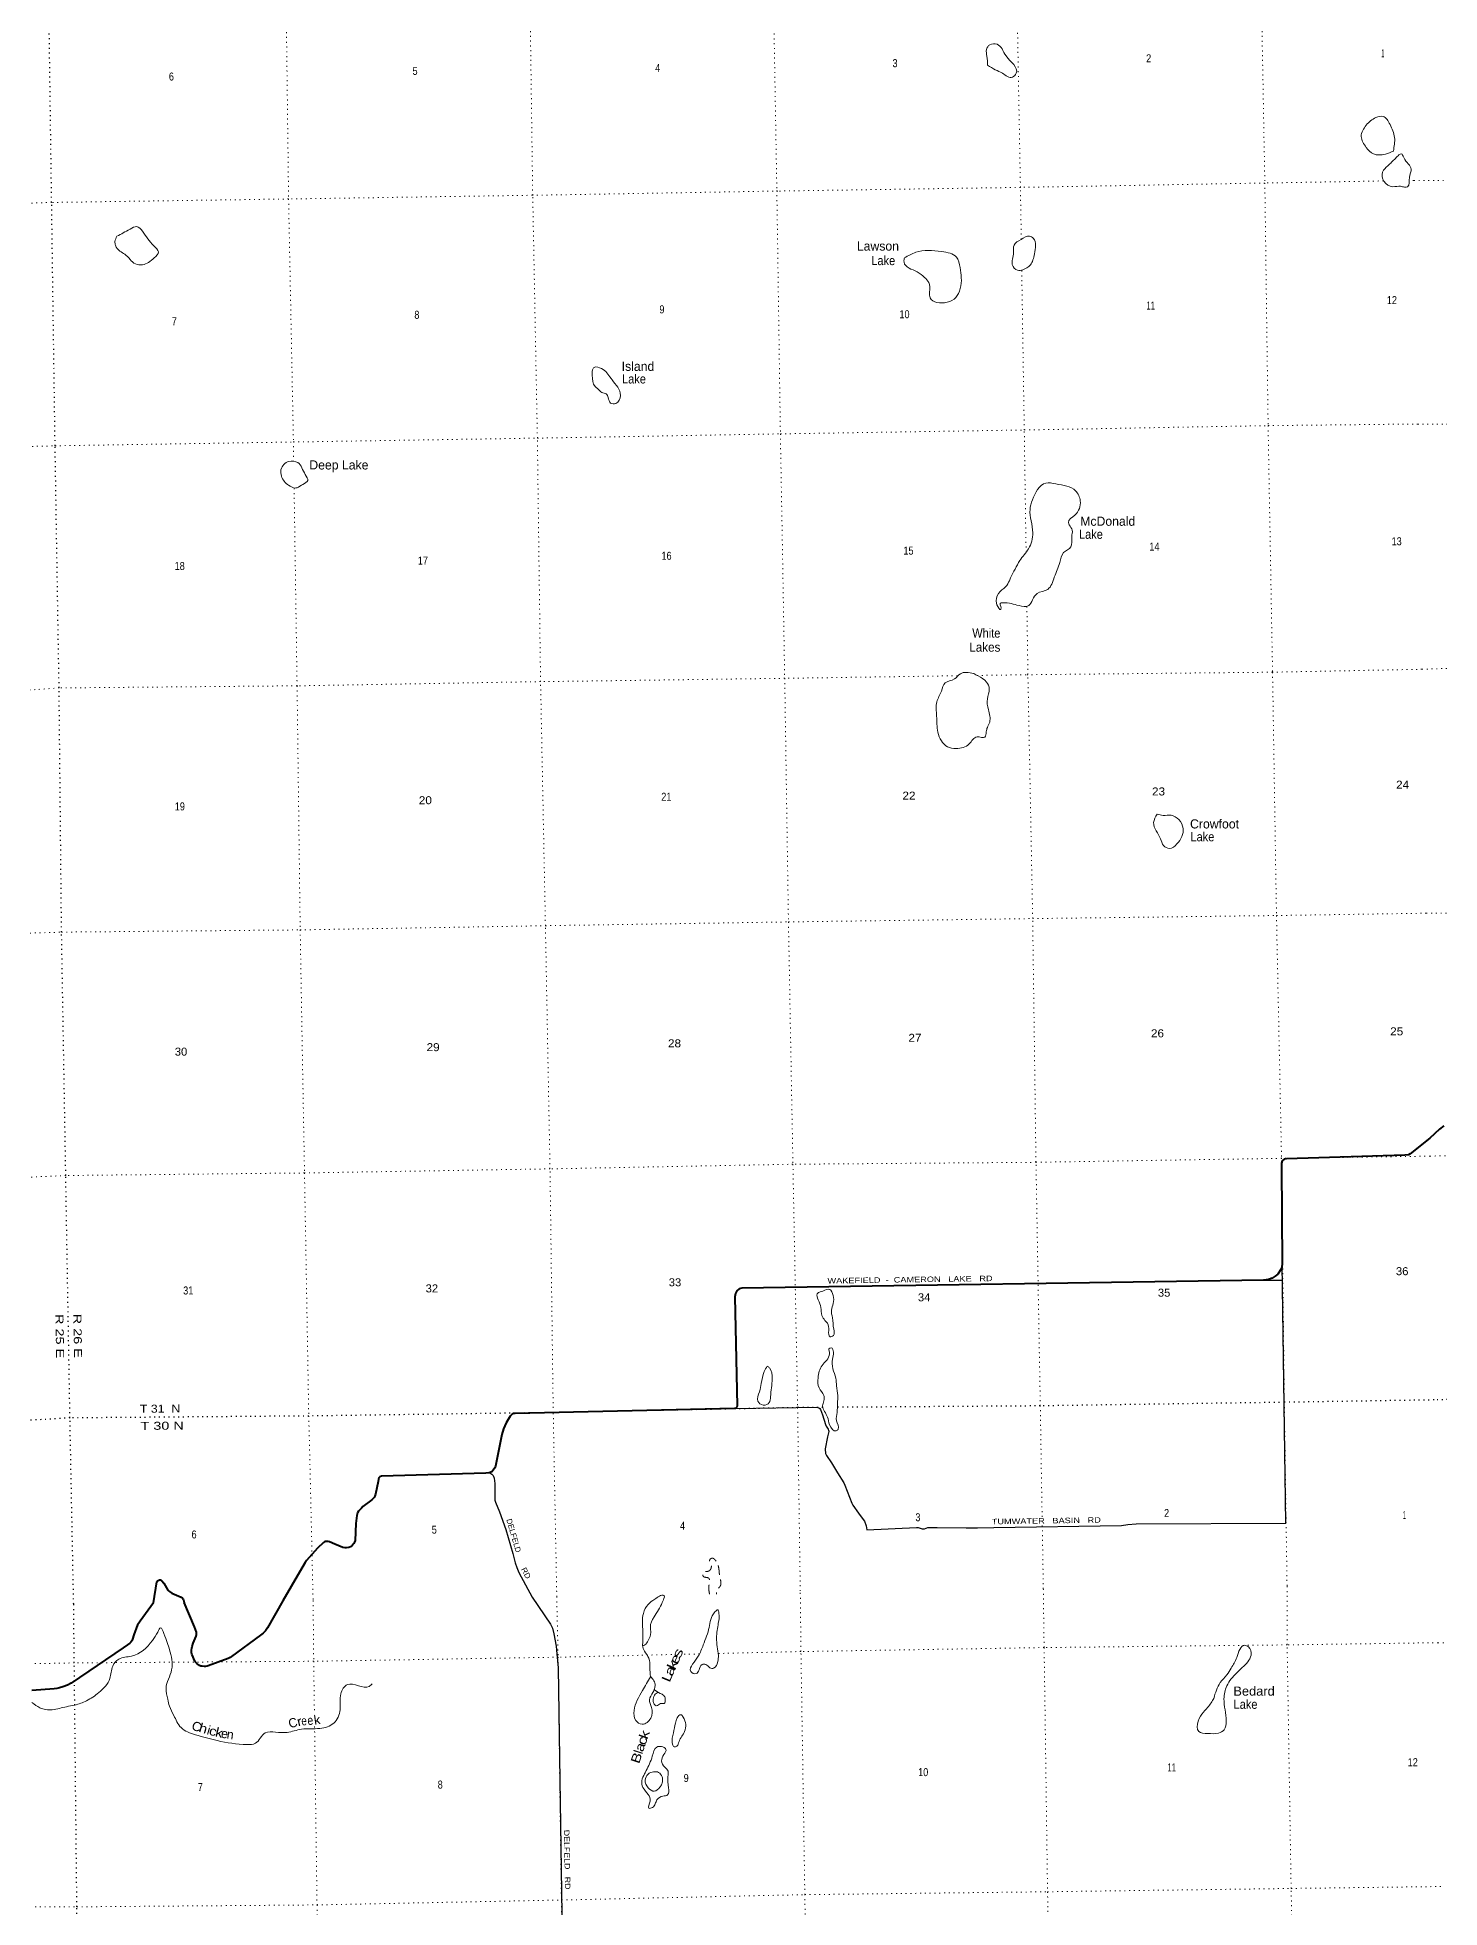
# Model space of a CAD drawing. Header units: feet. Extents: x 244583 to 493183, y 184934 to 372822.
# Drawn here: x 338533 to 369198, y 225453 to 266349 of the extents above; entities that cross this region are included whole.
import ezdxf
from ezdxf.enums import TextEntityAlignment as Align

# ---------------------------------------------------------------- set-up
doc = ezdxf.new("R2010")
doc.units = ezdxf.units.FT
doc.header["$LTSCALE"] = 70
doc.linetypes.add('DOTTED', pattern=[1.5, 0.3, -1.2])
doc.linetypes.add('MEDIUM_DASHED', pattern=[4.5, 3, -1.5])
for name, color, linetype, lineweight in [('26', 7, 'Continuous', 40), ('29', 7, 'Continuous', 25), ('30', 7, 'Continuous', 25), ('39', 7, 'Continuous', 13), ('6', 7, 'DOTTED', 25), ('7', 7, 'DOTTED', 13)]:
    doc.layers.add(name, color=color, linetype=linetype, lineweight=lineweight)
doc.layers.add('27', color=7, linetype='Continuous')
doc.layers.add('41', color=7, linetype='Continuous')

msp = doc.modelspace()

# ---------------------------------------------------------------- linework, layer by layer
at = {"layer": '26'}
for points in [[(369291.55, 242545.8), (369193.6, 242471.91), (368985.01, 242279.43)], [(368985.01, 242279.43), (368556.85, 241937.68), (368517.28, 241915.33), (368436.46, 241907.73), (365850.57, 241828.86), (365797.24, 241815.83), (365758.61, 241781.15), (365743.38, 241732.92), (365740.09, 241661.84), (365756.64, 239537.27), (365745.45, 239461.02), (365728.88, 239407.12), (365658.44, 239307.62), (365604.58, 239257.87), (365538.29, 239216.41), (365455.42, 239187.39), (365346.87, 239170.29), (353940.41, 239001.24), (353877.13, 238984.25), (353827.41, 238938.65), (353802.55, 238884.75), (353787.98, 238809.41), (353838.25, 236422.99), (353827.41, 236399.34), (353814.98, 236382.76), (353798.4, 236370.32), (353778.63, 236365.65), (348980.62, 236259.6), (348947.7, 236254.23), (348918.7, 236239.72), (348891.77, 236221.06), (348870.73, 236197.51), (348786.11, 236053.05), (348726.04, 235922.56), (348686.88, 235797.4), (348549.96, 235107.91), (348533.66, 235066.79), (348502.31, 235018.78), (348468.32, 234985.15), (348448.45, 234973.17), (348411.16, 234962.81), (348341.93, 234953.1), (346055.87, 234884.51), (346021.54, 234873.68), (345999.92, 234853.46), (345992.53, 234823.93), (345982.18, 234772.11), (345930.31, 234491.28), (345914.84, 234450.8), (345898.27, 234421.78), (345885.84, 234405.2), (345849.44, 234367.05), (345651.75, 234222.78), (345618.3, 234190.25), (345554.38, 234119.14), (345533.67, 234083.9), (345517.79, 234029.42), (345500.03, 233853.61), (345482.89, 233482.09), (345471.52, 233447.52), (345452.88, 233416.42), (345413.51, 233368.74), (345382.06, 233345.47), (345341.01, 233327.29), (345295.43, 233316.92), (345262.29, 233316.92), (345213.17, 233328.96), (345039.12, 233397.13), (344920.47, 233453.73), (344891.29, 233461.63), (344837.6, 233459.95), (344814.82, 233451.66), (344786.98, 233433.93), (344661.75, 233315.12), (344421.21, 233043.3), (344390.18, 233000.54), (344268.27, 232784.93), (343903.77, 232159.53)], [(341072.26, 232116.16), (341146.59, 232577.42), (341159.95, 232597.63), (341176.52, 232607.99), (341205.01, 232617.32), (341226.59, 232616.89), (341242.81, 232610.06), (341255.24, 232599.7), (341296, 232545.23), (341386.61, 232395.17), (341401.82, 232376.86), (341418.9, 232363.39), (341474.03, 232331.83), (341676.59, 232239.85), (341704.78, 232218.29), (341721.41, 232200.12), (341731.21, 232182.01), (341743.85, 232126.41)], [(341072.26, 232116.16), (340781.55, 231719.5), (340748.49, 231675.97), (340725.13, 231635.35), (340645.23, 231416.42), (340612.78, 231326.03), (340595.38, 231285.99), (340578.66, 231260.21), (340557.1, 231237.24), (340504.9, 231197.2), (340406.99, 231130.98), (339270.09, 230362.42), (339190.39, 230319.73), (339091.21, 230277.95), (339016.39, 230255.32), (338958.98, 230244.87), (338900.9, 230238.89), (338411.06, 230202.74)], [(343903.77, 232159.53), (343562.43, 231570.66), (343519.2, 231507.66), (343470.21, 231455.75), (343415.67, 231407.51), (342780.32, 230942.14), (342749, 230921.25), (342704.71, 230898.4), (342267.9, 230741.06), (342244.42, 230733.22), (342213.21, 230726.96), (342177.43, 230725.39), (342138.28, 230728.87), (342108.7, 230734.96), (342077.38, 230747.15), (342030.4, 230780.23), (341998.63, 230809.13), (341987.78, 230822.01), (341974.73, 230841.17), (341915.92, 230979.68), (341909.48, 230997.86), (341903.82, 231031.81), (341902.08, 231078.82), (341907.3, 231124.08), (341917.74, 231164.12), (341942.99, 231234.31), (342008.22, 231390.45), (342015.18, 231424.9), (342015.18, 231447.91), (342009.96, 231472.28), (341966.75, 231593.84), (341743.85, 232126.41)]]:
    msp.add_lwpolyline(points, dxfattribs=at)
at = {"layer": '29'}
msp.add_line((365346.87, 239170.29), (365758.27, 239175.83), dxfattribs=at)
for points in [[(356672.78, 233715.12), (357757.93, 233764.98), (357796.16, 233762.31), (357884.29, 233733.62), (357909.45, 233731.95), (357936.86, 233735.65), (358009.64, 233762.96), (358030.17, 233766.26), (358207.76, 233763.2), (358845.38, 233759.84), (359093.59, 233755.96), (359448.6, 233765.98), (362240.62, 233811.06), (362381.63, 233833.61), (362559.08, 233844.67), (365837.68, 233857.63), (365753.01, 239528.18)], [(353798.4, 236370.32), (355570.71, 236393.34), (355598.68, 236388.9), (355621.93, 236380.81), (355643.15, 236366.65), (355655.92, 236346.37), (355699.49, 236226.08), (355768.51, 236017.17), (355782.61, 235983.42), (355824.11, 235916.01), (355836.03, 235887.5), (355838.26, 235878.59), (355838.26, 235862.4), (355813.24, 235743.9), (355763.34, 235486.89), (355761.44, 235446.66), (355765.48, 235412.27), (355771.54, 235379.9), (355793.09, 235336.12), (355899.56, 235180.58), (356032.93, 234956.92), (356166.24, 234739.31), (356192.08, 234690.03), (356341.69, 234296.54), (356364.76, 234254.53), (356493.6, 234081.22), (356594.41, 233942.5), (356618.49, 233899.77), (356655.76, 233803.58), (356672.78, 233715.12)], [(348428.96, 234961.42), (348472.05, 234929.25), (348500.35, 234899.91), (348520.2, 234846.32), (348537.54, 234725.59), (348536.74, 234414.38), (348540.79, 234386.06), (348540.79, 234362.8), (348551.7, 234316.36), (348636.48, 234110.04), (348777.57, 233719.09), (348930.05, 233197.22), (348978.48, 232994.32), (349016.95, 232889.82), (349065.33, 232781.97), (349354.05, 232244.06)], [(349354.05, 232244.06), (349753.02, 231652.27), (349797.33, 231566.74), (349829.53, 231438.21), (349879.78, 231166.67), (349896.57, 231001.12), (349921.75, 230692.81), (350177.44, 213562.08)]]:
    msp.add_lwpolyline(points, dxfattribs=at)
at = {"layer": '39'}
for points in [[(359314.33, 265740.26), (359296.87, 265937.98), (359290.3, 266087.4), (359361.27, 266187.66), (359520.53, 266198.52), (359718.57, 265945.35), (359938.93, 265565.26), (359857.64, 265478.97), (359638.22, 265564.05), (359481.49, 265642.14), (359314.33, 265740.26)], [(368188.28, 263864.41), (368213.53, 264161.9), (368113.85, 264447.1), (367961.54, 264622.26), (367806.58, 264595.31), (367595.4, 264431.98), (367484.55, 264183.52), (367595.59, 263942.97), (367753.38, 263802.26), (368011.81, 263796.67), (368188.28, 263864.41)], [(368308.76, 263781.65), (368360.88, 263802.76), (368414.74, 263720.85), (368578.44, 263469.1), (368539.14, 263286.55), (368496.15, 263083.73), (368431.72, 263074.52), (368346.63, 263093.24), (368177.24, 263084.22), (367981.49, 263202.05), (367949.83, 263403.56), (368064.57, 263540.96), (368231.4, 263701.49), (368308.76, 263781.65)], [(340272.08, 262002.8), (340560.11, 262157.36), (340706.55, 262210.43), (340829.32, 262111.54), (341078.96, 261790.57), (341180.11, 261656.94), (341089.45, 261528.06), (340829.6, 261378.03), (340677.93, 261395.58), (340446.28, 261607.76), (340336.16, 261674.54), (340241.16, 261802.2), (340229.64, 261886.87), (340272.08, 262002.8)], [(360082.26, 261263.63), (360249.93, 261373.66), (360336.7, 261613.62), (360312.74, 261956.72), (360233.27, 262001.81), (360046.74, 261931.87), (359893.46, 261805.93), (359880.09, 261642.02), (359858.26, 261500.19), (359854.22, 261380.9), (359967.28, 261259.61), (360082.26, 261263.63)], [(357496.37, 261527.64), (357744.58, 261649.18), (358311.46, 261665.14), (358630.36, 261545.43), (358710.92, 261316.47), (358738.99, 261088.62), (358617.06, 260660.12), (358429.07, 260557.82), (358056.1, 260652.35), (358045.85, 260781.49), (358026.15, 260991.3), (357935.53, 261098.84), (357772, 261221.27), (357485.9, 261430.47), (357486.89, 261491.11), (357496.37, 261527.64)], [(350742.9, 259148.52), (350907.43, 259086.73), (351100.95, 258861.77), (351282.37, 258517.37), (351182.36, 258343.87), (351069.2, 258351.99), (351016.64, 258476.36), (350974.99, 258552.42), (350875.51, 258587.06), (350791.48, 258662.38), (350730.03, 258715.86), (350667.35, 258961.29), (350687.06, 259109.15), (350742.9, 259148.52)], [(344153.59, 256491.38), (344027.36, 256555.86), (343870.6, 256755.2), (343860.14, 256896.46), (344034.7, 257077.33), (344226.89, 257050.38), (344392.78, 256788.56), (344447.46, 256658.17), (344341.89, 256575.5), (344211.93, 256502.5), (344153.59, 256491.38)], [(359580.04, 253836.81), (359505.01, 253976.95), (359551.87, 254189.95), (359704.82, 254336.09), (359791.38, 254468.95), (359824.35, 254548.33), (359914.23, 254723.68), (360018.06, 254909.38), (360209.48, 255167.33), (360302.48, 255516.52), (360241.35, 256028.71), (360292.34, 256235.72), (360584.86, 256602.54), (360807.15, 256586.21), (361237.6, 256434.09), (361340.26, 256211.58), (361222.36, 255902.38), (361081.8, 255740.28), (361098.83, 255688.04), (361163.36, 255571.97), (361153.64, 255430.35), (361133.19, 255207.71), (360975.83, 255083.72), (360890.71, 254866.02), (360772.98, 254546.71), (360628.14, 254279.47), (360397.61, 254186.53), (360298.94, 254053.46), (360212.31, 253924.64), (360000.42, 253922.96), (359646.15, 253985.48), (359587.91, 253968.3), (359604.08, 253847.34), (359580.04, 253836.81)], [(359010.28, 252438.63), (358717.71, 252433.52), (358592.47, 252320.19), (358384.06, 252231.68), (358304.27, 252056.51), (358203.27, 251822.36), (358198.54, 251505.03), (358226.68, 251153.91), (358437.91, 250836.31), (358624.19, 250801.17), (358913.14, 250901.19), (359086.16, 251053.74), (359253.8, 251046.57), (359284.1, 251164.3), (359308.76, 251257.68), (359359.24, 251375.76), (359330.42, 251648.06), (359308.3, 251882.07), (359350.99, 252103.08), (359289.95, 252251.55), (359106.03, 252385.74), (359010.28, 252438.63)], [(363022.2, 249362.44), (362944.53, 249181.24), (363002.14, 248996.34), (363093.82, 248826.18), (363162.97, 248675.83), (363291.18, 248613.41), (363455.03, 248711.24), (363590.57, 249051.07), (363494.48, 249243.38), (363327.35, 249339.48), (363149.79, 249336.37), (363022.2, 249362.44)], [(355710.45, 238933.13), (355861.16, 238972.13), (355936.05, 238840.07), (355939.06, 238662.3), (355897.06, 238520.12), (355922.19, 238346.78), (355948.48, 238104.75), (355940.78, 237963.17), (355870.6, 237935.67), (355838.02, 238072.51), (355811.14, 238229.66), (355757.62, 238291.36), (355691.18, 238401.34), (355668.07, 238574.72), (355608.74, 238741.41), (355588.29, 238876.44), (355654.16, 238920.02), (355710.45, 238933.13)], [(355796.94, 237420.65), (355856.25, 237562), (355851.13, 237626.58), (355844.36, 237668.89), (355892.37, 237693.98), (355942.47, 237595.84), (355922.77, 237447.98), (355930.39, 237235.94), (355992.41, 237028.89), (356011.39, 236861.5), (356037.17, 236649.78), (356029.88, 236483.95), (356021.25, 236277.69), (356010.13, 236099.67), (356047.54, 235916.44), (356003.8, 235877.28), (355858.25, 236010.13), (355815.07, 236177.09), (355703.93, 236423.7), (355730.27, 236537.32), (355730.3, 236654.52), (355626.62, 236818.41), (355604.81, 237034.24), (355695, 237310.64), (355796.94, 237420.65)], [(354492.82, 237295.29), (354426.23, 237174.91), (354364.05, 236913.15), (354322.66, 236734.6), (354287.84, 236525.86), (354408.25, 236442.56), (354539.43, 236494.61), (354566.77, 236621.66), (354602.45, 237018.35), (354541.96, 237253.71), (354492.82, 237295.29)], [(352139.05, 232264.59), (352187.58, 232283.08), (352221.15, 232285.48), (352240.33, 232271.08), (352245.05, 232244.42)], [(351768.61, 231186.14), (351773.51, 231495.25), (351785.64, 231887.26), (351892.62, 232084.3), (352032.76, 232196.84), (352139.05, 232264.59)], [(352246.21, 232247.51), (352199.05, 232121.79), (352018.57, 231808.85), (351938.08, 231587.84), (351949.42, 231466.76), (351892.63, 231296.5), (351814.93, 231196.72), (351770.43, 231180.4)], [(353428.06, 230968.87), (353385.8, 231350.22), (353424.89, 231671.8), (353438.76, 231894.14), (353411.81, 231962.55), (353351.68, 231921.53), (353223.97, 231580.86), (353094.67, 231197.75), (352986.17, 230952.21), (352860.82, 230775.18), (352820.05, 230617.21), (352943.67, 230570), (353003.41, 230649.39), (353068.83, 230765.2), (353149.51, 230772.09), (353241.12, 230696.27), (353321.96, 230687), (353415.32, 230833.4), (353428.06, 230968.87)], [(338412.9, 229940.51), (338585.33, 229822.51), (338858.29, 229778.86), (339170.46, 229846.71), (339349.77, 229880.87), (339607.16, 229976.43), (339875.83, 230152.91), (340118.9, 230464.47), (340180.73, 230733.77), (340314.38, 230888.66), (340592.31, 230950.1), (341047.01, 231292.11), (341168.74, 231475.39)], [(341168.74, 231475.39), (341227.82, 231572.73), (341299.77, 231446.21), (341424.58, 231085.91), (341469.4, 230652.07), (341346.35, 230250.85), (341383.15, 230008.82), (341421.05, 229855.69), (341515.95, 229656.69), (341674.14, 229387.63), (341990.61, 229233.32), (342468.31, 229104.91), (343115.13, 229018.64), (343300.55, 229046.8), (343516.25, 229271.22), (343740.12, 229289.68), (343996.53, 229284.24), (344306.67, 229354.08), (344712.23, 229370.37), (345013.82, 229486.59), (345154.12, 229780.93), (345168.74, 230126.5), (345314, 230330), (345788.77, 230290.43), (345856.63, 230345.55)], [(351768.61, 231186.14), (351808.24, 231061.31), (351904.7, 230906.76), (351924.92, 230706.99), (351941.14, 230503.13)], [(364259.16, 230027.75), (364402.97, 230372.63), (364548.57, 230543.8), (364641.92, 230692.22), (364760.65, 230923.72), (364933.56, 231188.1), (365018.68, 231154.64), (365075.02, 230975.43), (364884.03, 230702.79), (364642.34, 230453.87), (364543, 230299.33), (364483.29, 230019.95), (364532.73, 229529.6), (364488.22, 229343.3), (364361.81, 229269.28), (364125.73, 229260.8), (363931.51, 229303.24), (363917.1, 229527.31), (364036.15, 229728.52), (364201.63, 229931.24), (364259.16, 230027.75)], [(351942.18, 230501.89), (351764.61, 230198.32), (351583.4, 229760.14), (351619.91, 229546.39), (351758.03, 229462.97), (351946.41, 229596.21), (351962.19, 229828.67), (351918.06, 229997.9), (351993.14, 230156.23), (352042.02, 230310.25), (352014.71, 230415.01), (351941.14, 230503.13)], [(352105.78, 230165.66), (352028.03, 230100.03), (351999.02, 229976.51), (352022.03, 229897.96), (352068.76, 229868.15), (352163.15, 229915.58), (352237.81, 229918.36), (352265.11, 230011.56), (352229.95, 230094.02), (352154.84, 230135.67), (352016.96, 230219.95)], [(352626.69, 229199.2), (352688.16, 229306.89), (352656.69, 229619.67), (352601.66, 229671.62), (352525.69, 229600.14), (352467.36, 229383.4), (352417.16, 229160.68), (352422.56, 229027.42), (352461.53, 228967.22), (352517.88, 228983.96), (352565.31, 229083.43), (352626.69, 229199.2)], [(351847.11, 228453.89), (351981.2, 228762.3), (352080.07, 228963.3), (352178.84, 228976.44), (352280.42, 228912.84), (352233.14, 228799.23), (352184.11, 228659.35), (352254.13, 228524.73), (352325.7, 228434.56), (352322.85, 228319.39), (352335.47, 228073.08), (352316.88, 227917.35), (352214.21, 227890.04), (352081.79, 227811.92), (352046.37, 227722.67), (351984.63, 227641.24), (351908.08, 227626.31), (351930.7, 227782.08), (351892.9, 227925.12), (351776.24, 228081.48), (351750.53, 228226.65), (351813.54, 228380.82), (351847.11, 228453.89)], [(352195.78, 228311.85), (352120.06, 228410.23), (352008.93, 228421.21), (351888.34, 228369.47), (351825.08, 228239.54), (351893.39, 228074.6), (352023.37, 227997.16), (352147.59, 228087.31), (352187.32, 228150.34), (352204.3, 228265.66), (352195.75, 228312.03)]]:
    msp.add_spline(points, degree=3, dxfattribs=at)
at = {"layer": '39', "linetype": 'MEDIUM_DASHED'}
msp.add_spline([(353232.56, 232305.67), (353219.55, 232500.12), (353233.74, 232615.55), (353216.95, 232653.65), (353097.16, 232696.01), (353095.69, 232782.88), (353176.09, 232802.47), (353240.21, 232829.86), (353255.71, 232987.74), (353232.6, 233041.9), (353274.15, 233091.12), (353390.66, 233004.25), (353456.52, 232690.16), (353468.03, 232486.27), (353400.9, 232398.21), (353387.9, 232331.3), (353388.3, 232308.01)], degree=3, dxfattribs=at)
at = {"layer": '6'}
for points in [[(339326.6, 232089.65), (339245.44, 236160.1), (339153.86, 241460.86), (339061.9, 246783.85), (339008.01, 252123.66), (338920.57, 257418.43), (338844.79, 262739.68), (338771.13, 268054.9), (338709.34, 273384.47), (338649.45, 278040.94)], [(355711.73, 236390.51), (355163.04, 236386.69), (349816.69, 236277.52), (344468.13, 236202.81), (339245.44, 236160.1), (338321.74, 236105.36)], [(369076.31, 236553.81), (365802.81, 236501.96), (360465.62, 236423.59), (356026.06, 236392.7)], [(371480.1, 236614.41), (371052.41, 236608.17), (369076.31, 236553.81)], [(339767.11, 195052.42), (339726.79, 198841.35), (339647.55, 204203.64), (339572.51, 209549.82), (339513.7, 214888.08), (339459.5, 220169.83), (339397.05, 225469.67), (339340.29, 230803.91), (339326.6, 232089.65)]]:
    msp.add_lwpolyline(points, dxfattribs=at)
at = {"layer": '7'}
for p, q in [((368636.07, 263222.56), (368528.7, 263220.65)), ((369663.27, 247204.56), (368900.62, 247197.09)), ((353013.66, 231000.55), (352673.45, 230992.65))]:
    msp.add_line(p, q, dxfattribs=at)
for points in [[(343787.6, 278119.52), (343873.17, 273446.36), (343960.75, 268143.51), (344026.54, 262816.03), (344132.25, 257515.51), (344138.57, 257094.41)], [(349891.55, 232252.45), (349814.43, 236276.39), (349743.52, 241607.41), (349643.59, 246924.19), (349537.28, 252261.07), (349467.48, 257586.46), (349365.64, 262897.15), (349291.91, 268216.41), (349175.71, 273540.99), (349132.81, 278202.5)], [(354452.09, 278286.36), (354500.58, 273627.92), (354612.44, 268321.45), (354704.37, 263000.49), (354782.16, 257679.28), (354876.51, 252334.11), (354958.45, 247006.91), (355056.05, 241708.27), (355158.52, 236386.69), (355217.88, 232336.43)], [(365131.59, 275972.52), (365166.47, 273802.06), (365278.61, 268479.43), (365376.48, 263164.63), (365447.95, 257859.48), (365545.1, 252467.88), (365630.97, 247146.81), (365741.77, 241844.68), (365801.68, 236501.96), (365862.88, 232488.43)], [(360049.45, 261933.76), (360031.56, 263069.27), (359940.98, 267988.07)], [(367971.19, 263210.74), (365376.48, 263164.63), (360031.56, 263069.27), (354726.77, 262988.75), (349357.57, 262897.01), (344026.54, 262816.03), (338844.79, 262739.68), (337919.14, 262711.6)], [(368636.07, 263222.56), (370671.64, 263214.09), (372147.2, 263243.46)], [(360155.31, 255087.94), (360115.14, 257764.33), (360060.11, 261257.23)], [(399451.19, 258416.82), (397304.12, 258393.21), (391984.09, 258267.08), (386629.04, 258184.85), (381334.97, 258075.3), (376022.1, 258005.87), (370736.17, 257892.41), (368724.01, 257895.09)], [(337999.62, 257393.1), (338920.57, 257418.43), (344132.49, 257501.37), (349467.48, 257586.46), (354782.16, 257679.28), (360115.14, 257764.33), (365447.95, 257859.48), (368724.01, 257895.09)], [(344147.64, 256490.26), (344212.47, 252170.1), (344280.45, 246832.55), (344374.29, 241517.68), (344468.13, 236202.81), (344563.44, 232169.73)], [(360532.27, 232421.48), (360465.62, 236423.59), (360371.48, 241756.64), (360299.7, 247079.98), (360195.43, 252414.87), (360173.08, 253904.01)], [(368812.56, 252531.32), (370840.03, 252598.02), (376063.9, 252680.17), (381432.91, 252772.73), (386743.25, 252874.46), (392073.76, 252976.51), (397406.94, 253038.18), (399546.55, 253084.65)], [(358651.29, 252389.91), (354876.51, 252334.11), (349537.28, 252261.07), (344212.47, 252170.1), (339008.01, 252123.66), (338080.35, 252057.9)], [(368812.56, 252531.32), (365545.1, 252467.88), (360153.1, 252412.11), (359082.17, 252396.28)], [(338160.6, 246754.44), (339061.9, 246783.85), (344280.45, 246832.55), (349643.59, 246924.19), (354958.45, 247006.91), (360299.7, 247079.98), (365630.97, 247146.81), (368900.62, 247197.09)], [(368988.3, 241885.4), (371030.38, 241940.27), (376282.74, 242026.9), (381615.6, 242108.78), (386946.21, 242204.77), (392279.33, 242270.49), (397612.09, 242358.43), (399737.82, 242389.11)], [(368988.3, 241885.4), (365746.29, 241837.89), (360373.6, 241750.62), (355056.05, 241708.27), (349743.52, 241607.41), (344374.29, 241517.68), (339153.86, 241460.86), (338241.32, 241420.18)], [(355671.66, 202929.09), (355648.76, 204382.2), (355565.44, 209748.49), (355484.59, 215070.37), (355401.98, 220367.99), (355316.62, 225736.27), (355231.79, 231052.05), (355217.88, 232336.43)], [(360532.27, 232421.48), (360549.77, 231139.01), (360624.75, 225798.9), (360736.15, 220451.08), (360816.72, 215155.46), (360871.74, 211242.13)], [(366146.03, 216085.07), (366064.09, 220550.27), (365950.95, 225871.81), (365864.01, 231197.66), (365862.88, 232488.43)], [(344563.44, 232169.73), (344576.04, 230839.53), (344591.88, 229680.94)], [(349891.55, 232252.45), (349920.26, 230926.77), (349993.22, 225586.63), (350078.19, 220256.72), (350159.74, 215030.77), (350229.09, 209681.54), (350294.52, 204288.81), (350437.64, 198995.85), (350469.3, 198149.81)], [(369163.84, 231245.39), (371175.91, 231245.2), (376467.81, 231315.32), (381787.5, 231416.2), (387112.87, 231541.42), (392454.78, 231640.6), (397775.8, 231785.97), (399923.66, 231812.8)], [(369163.84, 231245.39), (365864.01, 231197.66), (360549.77, 231139.01), (355231.79, 231052.05), (353428.6, 231010.19)], [(352405.12, 230986.42), (349924.28, 230928.83), (344576.04, 230839.53), (339340.29, 230803.91), (338402.23, 230786.26)], [(344595.57, 229411.1), (344648.88, 225511.52), (344735.01, 220264.44), (344816.24, 214906.2), (344882.69, 209610.44), (344952, 204231.89), (345067.02, 198924.5), (345175.67, 193647.36)], [(338482.72, 225466.73), (339397.05, 225469.67), (344648.88, 225511.52), (349997.88, 225618.88), (355316.62, 225736.27), (360624.75, 225798.9), (365950.95, 225871.81), (369251.86, 225913.75)]]:
    msp.add_lwpolyline(points, dxfattribs=at)

# ---------------------------------------------------------------- texts
at = {"layer": '27', "width": 1.25}
msp.add_text('WAKEFIELD  -  CAMERON   LAKE   RD', height=120, rotation=0.849, dxfattribs=at).set_placement((355812.56, 239098.99))
at = {"layer": '30'}
for s, rotation, width, p in [('DELFELD', 286.287, 1.05, (348893.21, 233572.91)), ('TUMWATER   BASIN   RD', 0.925, 1.25, (360598.34, 233852.26)), ('RD', 298.224, 1.1, (349167.51, 232739.61)), ('DELFELD   RD', 271.024, 1.2, (350059.54, 226501.05))]:
    msp.add_text(s, height=120, rotation=rotation, dxfattribs=dict(at, width=width)).set_placement(p, align=Align.CENTER)
at = {"layer": '41'}
for s, p in [('Lawson', (356454.03, 261686.42)), ('Island', (351310.71, 259057.01)), ('Deep Lake', (344480.13, 256900.52)), ('McDonald', (361339.48, 255669.52)), ('Crowfoot', (363741.5, 249050.71))]:
    msp.add_text(s, height=200, dxfattribs=at).set_placement(p)
for s, width, p in [('Lake', 0.9, (356770.68, 261369.63)), ('Lake', 0.9, (351319.76, 258780.94)), ('Lake', 0.9, (361312.35, 255384.4)), ('White', 0.9, (358978.18, 253223.39)), ('Lakes', 0.95, (358914.84, 252915.65)), ('Lake', 0.9, (363750.55, 248770.12)), ('Bedard', 1.05, (364687.98, 230087.68)), ('Lake', 0.9, (364692.77, 229799.75))]:
    msp.add_text(s, height=200, dxfattribs=dict(at, width=width)).set_placement(p)
for s, rotation, width, p in [('s', 66.05, 1.55, (352627.16, 230976.47)), ('a', 66.05, 1.4, (352457.11, 230593.63)), ('k', 66.05, 1.5, (352515.61, 230725.31)), ('e', 66.05, 1.3, (352570.6, 230849.1)), ('L', 67.487, 1.35, (352397.12, 230457.17)), ('C', 341.765, 1.05, (341985.22, 229319.42)), ('h', 343.592, 1.2, (342133.69, 229276.83)), ('r', 13.04, 1.15, (344284.36, 229428.18)), ('e', 4.266, 0.8, (344371.85, 229439.3)), ('e', 5.266, 0.85, (344509.67, 229449.04)), ('k', 8.4, 1.05, (344663.59, 229458.76)), ('c', 346.313, 1.2, (342350.95, 229215.83)), ('k', 346.313, 1.2, (342486.36, 229182.84)), ('a', 71.799, 1.25, (351805.64, 228932.36)), ('k', 70.362, 1.35, (351900.34, 229203.78)), ('c', 70.362, 1.35, (351853.5, 229072.52)), ('B', 71.799, 1.3, (351727.9, 228695.99))]:
    msp.add_text(s, height=200, rotation=rotation, dxfattribs=dict(at, width=width)).set_placement(p, align=Align.CENTER)
for s, rotation, p in [('i', 343.592, (342254.22, 229238.11)), ('C', 15.085, (344146.62, 229398.2)), ('e', 349.381, (342609.78, 229159.79)), ('n', 352.25, (342739.32, 229140.45)), ('l', 71.799, (351770.22, 228824.65))]:
    msp.add_text(s, height=200, rotation=rotation, dxfattribs=at).set_placement(p, align=Align.CENTER)
at = {"layer": '6'}
for s, rotation, width, p in [('R 25 E', 270.99, 1.35, (338927.2, 238430.95)), ('R 26 E', 270.99, 1.35, (339319.29, 238438.03)), ('T 31  N', 0.469, 1.15, (340775.65, 236272.62)), ('T 30 N', 0.469, 1.35, (340787.76, 235898.23))]:
    msp.add_text(s, height=175, rotation=rotation, dxfattribs=dict(at, width=width)).set_placement(p)
at = {"layer": '7'}
for s, width, p in [('3', 0.85, (357234.27, 265698.07)), ('2', 0.85, (362780.66, 265804.75)), ('1', 0.4, (367924.67, 265916.24)), ('6', 0.85, (341408.76, 265405.86)), ('5', 0.85, (346737.68, 265527.95)), ('4', 0.85, (352043.97, 265593.84)), ('11', 0.65, (362788.51, 260398.66)), ('12', 0.85, (368044.23, 260517.27)), ('7', 0.85, (341473.25, 260055.81)), ('8', 0.85, (346777.03, 260195.69)), ('9', 0.85, (352136.02, 260314.56)), ('10', 0.85, (357385.83, 260207.53)), ('15', 0.85, (357472.79, 255038.71)), ('14', 0.85, (362852.14, 255126.6)), ('13', 0.85, (368149.04, 255243.02)), ('18', 0.85, (341535.08, 254702.98)), ('17', 0.85, (346853.47, 254822.09)), ('16', 0.85, (352181.68, 254925.93)), ('23', 1.1, (362908.29, 249772.68)), ('24', 1.1, (368246.27, 249920.46)), ('19', 0.85, (341538.09, 249445.77)), ('20', 1.1, (346874.38, 249580.35)), ('21', 0.85, (352176.91, 249656.18)), ('22', 1.1, (357450.52, 249680.9)), ('27', 1.1, (357581.02, 244385.8)), ('26', 1.1, (362885.1, 244483.14)), ('25', 1.1, (368117.09, 244526.75)), ('30', 1.05, (341537.78, 244082.88)), ('29', 1.1, (347044.18, 244180.86)), ('28', 1.1, (352323.67, 244264.16)), ('36', 1.05, (368243.28, 239281.64)), ('31', 0.85, (341721.12, 238860.37)), ('32', 1.05, (347023.45, 238905.62)), ('33', 1.05, (352340.43, 239039.25)), ('34', 1.05, (357789.02, 238710.91)), ('35', 1.05, (363036.66, 238811.64)), ('3', 0.85, (357734.12, 233901.44)), ('2', 0.85, (363172.97, 233993.35)), ('1', 0.4, (368397, 233951.34)), ('6', 0.85, (341904.55, 233525.44)), ('5', 0.85, (347157.12, 233630.49)), ('4', 0.85, (352586.4, 233714.7)), ('12', 0.85, (368500.7, 228544.64)), ('8', 0.85, (347287.97, 228055.72)), ('9', 0.85, (352666.57, 228199.27)), ('10', 0.85, (357794.74, 228327.11)), ('11', 0.65, (363247.75, 228431.84)), ('7', 0.85, (342041.29, 228000.77))]:
    msp.add_text(s, height=175, dxfattribs=dict(at, width=width)).set_placement(p)

doc.saveas('drawing.dxf')
